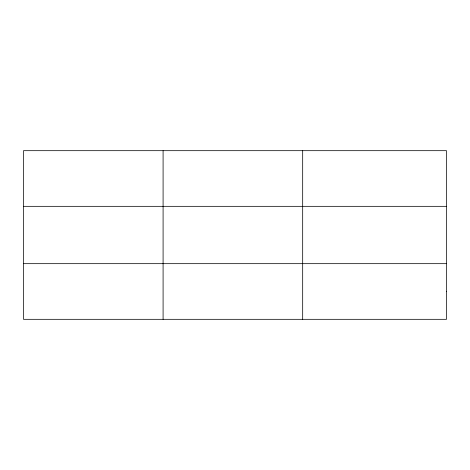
<?xml version="1.0" encoding="UTF-8"?>
<svg xmlns="http://www.w3.org/2000/svg" width="470" height="470" viewBox="0 0 470 470"><rect width="100%" height="100%" fill="white"/><g stroke="black" fill="none" stroke-linecap="round" stroke-linejoin="round"><path stroke-width="0.7" d="M163.09 319.318L163.09 150.682M302.68 319.318L302.68 150.682M23.5 206.33L446.5 206.33M23.5 263.67L446.5 263.67M446.5 291.494L446.5 319.318L23.5 319.318L23.5 150.682L446.5 150.682L446.5 291.494"/></g></svg>
